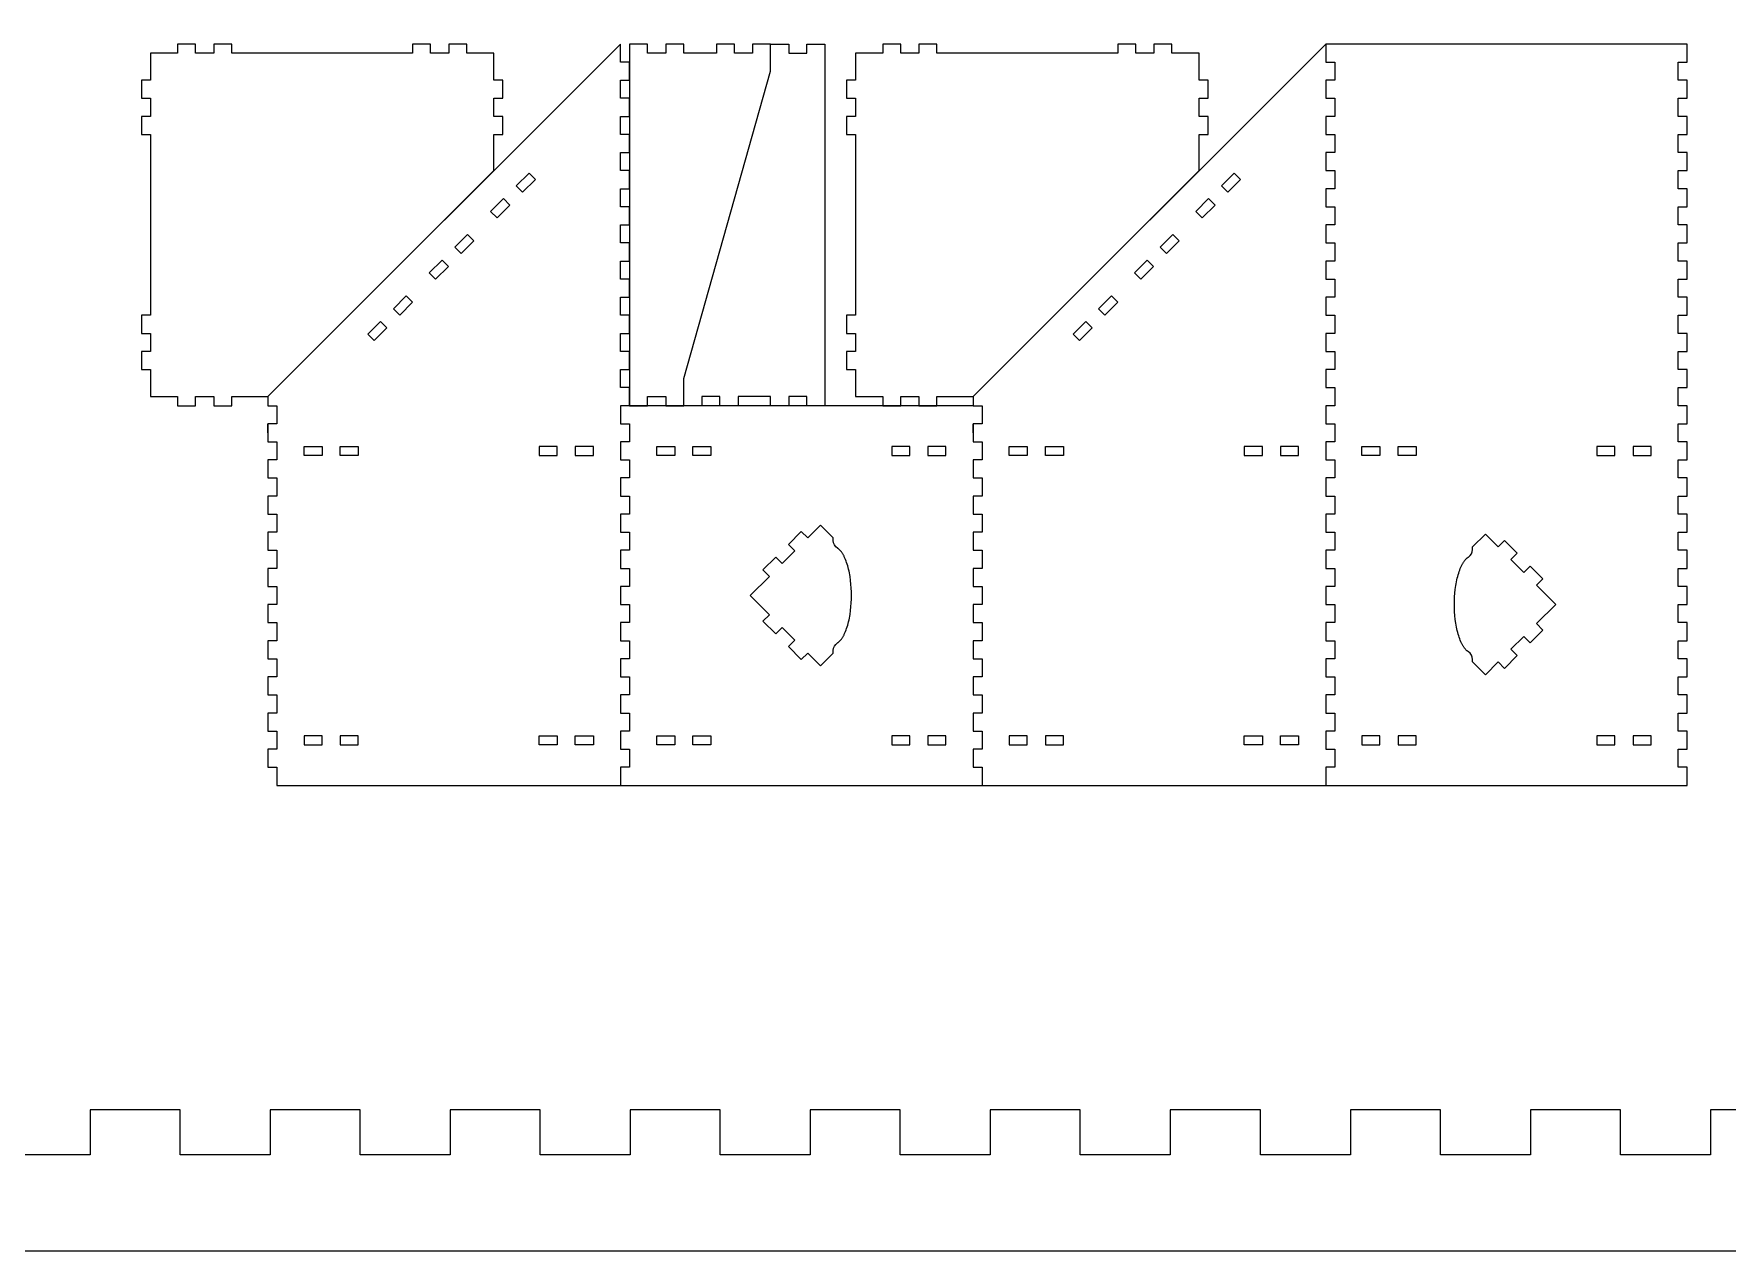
# Model space of a CAD drawing. Header units: millimetres. Extents: x 60913 to 63353, y 9976 to 12528.
# Drawn here: x 62083.1 to 62459.3, y 9976.5 to 10246.9 of the extents above; entities that cross this region are included whole.
import ezdxf

# ---------------------------------------------------------------- set-up
doc = ezdxf.new("R2010")
doc.units = ezdxf.units.MM
doc.header["$MEASUREMENT"] = 0
for name, color, linetype, true_color in [('CUT', 5, 'Continuous', 0x0000ff), ('Default', 178, 'Continuous', 0x000000), ('ENGRAVE', 1, 'Continuous', 0xff0000)]:
    doc.layers.add(name, color=color, linetype=linetype, true_color=true_color)

msp = doc.modelspace()

# ---------------------------------------------------------------- linework, layer by layer
at = {"layer": 'CUT'}
msp.add_lwpolyline([(62475.58, 10007.88), (62455.58, 10007.88), (62455.58, 9997.88), (62435.58, 9997.88), (62435.58, 10007.88), (62415.58, 10007.88), (62415.58, 9997.88), (62395.58, 9997.88), (62395.58, 10007.88), (62375.58, 10007.88), (62375.58, 9997.88), (62355.58, 9997.88), (62355.58, 10007.88), (62335.58, 10007.88), (62335.58, 9997.88), (62315.58, 9997.88), (62315.58, 10007.88), (62295.58, 10007.88), (62295.58, 9997.88), (62275.58, 9997.88), (62275.58, 10007.88), (62255.58, 10007.88), (62255.58, 9997.88), (62235.58, 9997.88), (62235.58, 10007.88), (62215.58, 10007.88), (62215.58, 9997.88), (62195.58, 9997.88), (62195.58, 10007.88), (62175.58, 10007.88), (62175.58, 9997.88), (62155.58, 9997.88), (62155.58, 10007.88), (62135.58, 10007.88), (62135.58, 9997.88), (62115.58, 9997.88), (62115.58, 10007.88), (62095.58, 10007.88), (62095.58, 9997.88), (62075.58, 9997.88)], dxfattribs=at)
at = {"layer": 'Default'}
msp.add_lwpolyline([(63352.58, 11196.47), (63352.58, 9976.47), (60912.58, 9976.47), (60912.58, 11196.47)], close=True, dxfattribs=at)
at = {"layer": 'ENGRAVE'}
for p, q in [((62135.08, 10158.28), (62135.08, 10160.29)), ((62291.76, 10158.28), (62291.76, 10160.29))]:
    msp.add_line(p, q, dxfattribs=at)
for points in [[(62127.05, 10166.32), (62135.08, 10166.32), (62185.3, 10216.54), (62185.3, 10224.57), (62187.31, 10224.57), (62187.31, 10228.59), (62185.3, 10228.59), (62185.3, 10232.61), (62187.31, 10232.61), (62187.31, 10236.62), (62185.3, 10236.62), (62185.3, 10242.65), (62179.27, 10242.65), (62179.27, 10244.66), (62175.26, 10244.66), (62175.26, 10242.65), (62171.24, 10242.65), (62171.24, 10244.66), (62167.22, 10244.66), (62167.22, 10242.65), (62127.05, 10242.65), (62127.05, 10244.66), (62123.03, 10244.66), (62123.03, 10242.65), (62119.01, 10242.65), (62119.01, 10244.66), (62115, 10244.66), (62115, 10242.65), (62108.97, 10242.65), (62108.97, 10236.62), (62106.96, 10236.62), (62106.96, 10232.61), (62108.97, 10232.61), (62108.97, 10228.59), (62106.96, 10228.59), (62106.96, 10224.57), (62108.97, 10224.57), (62108.97, 10184.4), (62106.96, 10184.4), (62106.96, 10180.38), (62108.97, 10180.38), (62108.97, 10176.36), (62106.96, 10176.36), (62106.96, 10172.35), (62108.97, 10172.35), (62108.97, 10166.32), (62115, 10166.32), (62115, 10164.31), (62119.01, 10164.31), (62119.01, 10166.32), (62123.03, 10166.32), (62123.03, 10164.31), (62127.05, 10164.31)], [(62283.73, 10166.32), (62291.76, 10166.32), (62341.98, 10216.54), (62341.98, 10224.57), (62343.99, 10224.57), (62343.99, 10228.59), (62341.98, 10228.59), (62341.98, 10232.61), (62343.99, 10232.61), (62343.99, 10236.62), (62341.98, 10236.62), (62341.98, 10242.65), (62335.95, 10242.65), (62335.95, 10244.66), (62331.93, 10244.66), (62331.93, 10242.65), (62327.92, 10242.65), (62327.92, 10244.66), (62323.9, 10244.66), (62323.9, 10242.65), (62283.73, 10242.65), (62283.73, 10244.66), (62279.71, 10244.66), (62279.71, 10242.65), (62275.69, 10242.65), (62275.69, 10244.66), (62271.67, 10244.66), (62271.67, 10242.65), (62265.65, 10242.65), (62265.65, 10236.62), (62263.64, 10236.62), (62263.64, 10232.61), (62265.65, 10232.61), (62265.65, 10228.59), (62263.64, 10228.59), (62263.64, 10224.57), (62265.65, 10224.57), (62265.65, 10184.4), (62263.64, 10184.4), (62263.64, 10180.38), (62265.65, 10180.38), (62265.65, 10176.36), (62263.64, 10176.36), (62263.64, 10172.35), (62265.65, 10172.35), (62265.65, 10166.32), (62271.67, 10166.32), (62271.67, 10164.31), (62275.69, 10164.31), (62275.69, 10166.32), (62279.71, 10166.32), (62279.71, 10164.31), (62283.73, 10164.31)], [(62372.11, 10228.59), (62370.1, 10228.59), (62370.1, 10224.57), (62372.11, 10224.57), (62372.11, 10220.55), (62370.1, 10220.55), (62370.1, 10216.54), (62372.11, 10216.54), (62372.11, 10212.52), (62370.1, 10212.52), (62370.1, 10208.5), (62372.11, 10208.5), (62372.11, 10204.48), (62370.1, 10204.48), (62370.1, 10200.47), (62372.11, 10200.47), (62372.11, 10196.45), (62370.1, 10196.45), (62370.1, 10192.43), (62372.11, 10192.43), (62372.11, 10188.42), (62370.1, 10188.42), (62370.1, 10184.4), (62372.11, 10184.4), (62372.11, 10180.38), (62370.1, 10180.38), (62370.1, 10176.36), (62372.11, 10176.36), (62372.11, 10172.35), (62370.1, 10172.35), (62370.1, 10168.33), (62372.11, 10168.33), (62372.11, 10164.31), (62370.1, 10164.31), (62370.1, 10160.29), (62372.11, 10160.29), (62372.11, 10156.28), (62370.1, 10156.28), (62370.1, 10152.26), (62372.11, 10152.26), (62372.11, 10148.24), (62370.1, 10148.24), (62370.1, 10144.22), (62372.11, 10144.22), (62372.11, 10140.21), (62370.1, 10140.21), (62370.1, 10136.19), (62372.11, 10136.19), (62372.11, 10132.17), (62370.1, 10132.17), (62370.1, 10128.15), (62372.11, 10128.15), (62372.11, 10124.14), (62370.1, 10124.14), (62370.1, 10120.12), (62372.11, 10120.12), (62372.11, 10116.1), (62370.1, 10116.1), (62370.1, 10112.08), (62372.11, 10112.08), (62372.11, 10108.07), (62370.1, 10108.07), (62370.1, 10104.05), (62372.11, 10104.05), (62372.11, 10100.03), (62370.1, 10100.03), (62370.1, 10096.02), (62372.11, 10096.02), (62372.11, 10092), (62370.1, 10092), (62370.1, 10087.98), (62372.11, 10087.98), (62372.11, 10083.96), (62370.1, 10083.96), (62370.1, 10079.95), (62450.45, 10079.95), (62450.45, 10083.96), (62448.44, 10083.96), (62448.44, 10087.98), (62450.45, 10087.98), (62450.45, 10092), (62448.44, 10092), (62448.44, 10096.02), (62450.45, 10096.02), (62450.45, 10100.03), (62448.44, 10100.03), (62448.44, 10104.05), (62450.45, 10104.05), (62450.45, 10108.07), (62448.44, 10108.07), (62448.44, 10112.08), (62450.45, 10112.08), (62450.45, 10116.1), (62448.44, 10116.1), (62448.44, 10120.12), (62450.45, 10120.12), (62450.45, 10124.14), (62448.44, 10124.14), (62448.44, 10128.15), (62450.45, 10128.15), (62450.45, 10132.17), (62448.44, 10132.17), (62448.44, 10136.19), (62450.45, 10136.19), (62450.45, 10140.21), (62448.44, 10140.21), (62448.44, 10144.22), (62450.45, 10144.22), (62450.45, 10148.24), (62448.44, 10148.24), (62448.44, 10152.26), (62450.45, 10152.26), (62450.45, 10156.28), (62448.44, 10156.28), (62448.44, 10160.29), (62450.45, 10160.29), (62450.45, 10164.31), (62448.44, 10164.31), (62448.44, 10168.33), (62450.45, 10168.33), (62450.45, 10172.35), (62448.44, 10172.35), (62448.44, 10176.36), (62450.45, 10176.36), (62450.45, 10180.38), (62448.44, 10180.38), (62448.44, 10184.4), (62450.45, 10184.4), (62450.45, 10188.42), (62448.44, 10188.42), (62448.44, 10192.43), (62450.45, 10192.43), (62450.45, 10196.45), (62448.44, 10196.45), (62448.44, 10200.47), (62450.45, 10200.47), (62450.45, 10204.48), (62448.44, 10204.48), (62448.44, 10208.5), (62450.45, 10208.5), (62450.45, 10212.52), (62448.44, 10212.52), (62448.44, 10216.54), (62450.45, 10216.54), (62450.45, 10220.55), (62448.44, 10220.55), (62448.44, 10224.57), (62450.45, 10224.57), (62450.45, 10228.59), (62448.44, 10228.59), (62448.44, 10232.61), (62450.45, 10232.61), (62450.45, 10236.62), (62448.44, 10236.62), (62448.44, 10240.64), (62450.45, 10240.64), (62450.45, 10244.66), (62370.1, 10244.66), (62370.1, 10240.64), (62372.11, 10240.64), (62372.11, 10236.62), (62370.1, 10236.62), (62370.1, 10232.61), (62372.11, 10232.61)], [(62191.68, 10211.73), (62194.52, 10214.57), (62193.1, 10215.99), (62190.25, 10213.15)], [(62348.35, 10211.73), (62351.19, 10214.57), (62349.77, 10215.99), (62346.93, 10213.15)], [(62185.99, 10206.05), (62188.83, 10208.89), (62187.41, 10210.31), (62184.57, 10207.47)], [(62342.67, 10206.05), (62345.51, 10208.89), (62344.09, 10210.31), (62341.25, 10207.47)], [(62180.87, 10200.93), (62178.03, 10198.08), (62176.61, 10199.51), (62179.45, 10202.35)], [(62337.55, 10200.93), (62334.71, 10198.08), (62333.29, 10199.51), (62336.13, 10202.35)], [(62175.19, 10195.24), (62172.35, 10192.4), (62170.93, 10193.82), (62173.77, 10196.66)], [(62331.87, 10195.24), (62329.03, 10192.4), (62327.61, 10193.82), (62330.45, 10196.66)], [(62167.23, 10187.28), (62164.39, 10184.44), (62162.97, 10185.86), (62165.81, 10188.7)], [(62323.9, 10187.28), (62321.06, 10184.44), (62319.64, 10185.86), (62322.48, 10188.7)], [(62161.54, 10181.6), (62158.7, 10178.76), (62157.28, 10180.18), (62160.12, 10183.02)], [(62318.22, 10181.6), (62315.38, 10178.76), (62313.96, 10180.18), (62316.8, 10183.02)], [(62143.12, 10155.27), (62147.13, 10155.27), (62147.13, 10153.26), (62143.12, 10153.26)], [(62151.15, 10155.27), (62155.17, 10155.27), (62155.17, 10153.26), (62151.15, 10153.26)], [(62195.34, 10155.27), (62195.34, 10153.26), (62199.36, 10153.26), (62199.36, 10155.27)], [(62203.38, 10155.27), (62203.38, 10153.26), (62207.4, 10153.26), (62207.4, 10155.27)], [(62221.46, 10153.26), (62221.46, 10155.27), (62225.47, 10155.27), (62225.47, 10153.26)], [(62229.49, 10153.26), (62229.49, 10155.27), (62233.51, 10155.27), (62233.51, 10153.26)], [(62277.7, 10153.26), (62277.7, 10155.27), (62273.68, 10155.27), (62273.68, 10153.26)], [(62285.73, 10153.26), (62285.73, 10155.27), (62281.72, 10155.27), (62281.72, 10153.26)], [(62299.79, 10155.27), (62303.81, 10155.27), (62303.81, 10153.26), (62299.79, 10153.26)], [(62307.83, 10155.27), (62311.85, 10155.27), (62311.85, 10153.26), (62307.83, 10153.26)], [(62352.02, 10155.27), (62352.02, 10153.26), (62356.04, 10153.26), (62356.04, 10155.27)], [(62360.06, 10155.27), (62360.06, 10153.26), (62364.07, 10153.26), (62364.07, 10155.27)], [(62382.15, 10153.26), (62378.13, 10153.26), (62378.13, 10155.27), (62382.15, 10155.27)], [(62390.19, 10153.26), (62386.17, 10153.26), (62386.17, 10155.27), (62390.19, 10155.27)], [(62430.36, 10153.26), (62434.38, 10153.26), (62434.38, 10155.27), (62430.36, 10155.27)], [(62438.39, 10153.26), (62442.41, 10153.26), (62442.41, 10155.27), (62438.39, 10155.27)], [(62147.13, 10088.98), (62147.13, 10090.99), (62143.12, 10090.99), (62143.12, 10088.98)], [(62155.17, 10088.98), (62155.17, 10090.99), (62151.15, 10090.99), (62151.15, 10088.98)], [(62199.36, 10090.99), (62199.36, 10088.98), (62195.34, 10088.98), (62195.34, 10090.99)], [(62207.4, 10090.99), (62207.4, 10088.98), (62203.38, 10088.98), (62203.38, 10090.99)], [(62225.47, 10090.99), (62225.47, 10088.98), (62221.46, 10088.98), (62221.46, 10090.99)], [(62233.51, 10090.99), (62233.51, 10088.98), (62229.49, 10088.98), (62229.49, 10090.99)], [(62273.68, 10090.99), (62273.68, 10088.98), (62277.7, 10088.98), (62277.7, 10090.99)], [(62281.72, 10090.99), (62281.72, 10088.98), (62285.73, 10088.98), (62285.73, 10090.99)], [(62303.81, 10088.98), (62303.81, 10090.99), (62299.79, 10090.99), (62299.79, 10088.98)], [(62311.85, 10088.98), (62311.85, 10090.99), (62307.83, 10090.99), (62307.83, 10088.98)], [(62356.04, 10090.99), (62356.04, 10088.98), (62352.02, 10088.98), (62352.02, 10090.99)], [(62364.07, 10090.99), (62364.07, 10088.98), (62360.06, 10088.98), (62360.06, 10090.99)], [(62378.13, 10090.99), (62378.13, 10088.98), (62382.15, 10088.98), (62382.15, 10090.99)], [(62386.17, 10090.99), (62386.17, 10088.98), (62390.19, 10088.98), (62390.19, 10090.99)], [(62430.36, 10090.99), (62430.36, 10088.98), (62434.38, 10088.98), (62434.38, 10090.99)], [(62438.39, 10090.99), (62438.39, 10088.98), (62442.41, 10088.98), (62442.41, 10090.99)]]:
    msp.add_lwpolyline(points, close=True, dxfattribs=at)
for points in [[(62215.43, 10164.31), (62215.43, 10168.33), (62213.42, 10168.33), (62213.42, 10172.35), (62215.43, 10172.35), (62215.43, 10176.36), (62213.42, 10176.36), (62213.42, 10180.38), (62215.43, 10180.38), (62215.43, 10184.4), (62213.42, 10184.4), (62213.42, 10188.42), (62215.43, 10188.42), (62215.43, 10192.43), (62213.42, 10192.43), (62213.42, 10196.45), (62215.43, 10196.45), (62215.43, 10200.47), (62213.42, 10200.47), (62213.42, 10204.48), (62215.43, 10204.48), (62215.43, 10208.5), (62213.42, 10208.5), (62213.42, 10212.52), (62215.43, 10212.52), (62215.43, 10216.54), (62213.42, 10216.54), (62213.42, 10220.55), (62215.43, 10220.55), (62215.43, 10224.57), (62213.42, 10224.57), (62213.42, 10228.59), (62215.43, 10228.59), (62215.43, 10232.61), (62213.42, 10232.61), (62213.42, 10236.62), (62215.43, 10236.62), (62215.43, 10240.64), (62213.42, 10240.64), (62213.42, 10244.66), (62135.08, 10166.32), (62135.08, 10164.31), (62137.09, 10164.31), (62137.09, 10160.29), (62135.08, 10160.29), (62135.08, 10156.28), (62137.09, 10156.28), (62137.09, 10152.26), (62135.08, 10152.26), (62135.08, 10148.24), (62137.09, 10148.24), (62137.09, 10144.22), (62135.08, 10144.22), (62135.08, 10140.21), (62137.09, 10140.21), (62137.09, 10136.19), (62135.08, 10136.19), (62135.08, 10132.17), (62137.09, 10132.17), (62137.09, 10128.15), (62135.08, 10128.15), (62135.08, 10124.14), (62137.09, 10124.14), (62137.09, 10120.12), (62135.08, 10120.12), (62135.08, 10116.1), (62137.09, 10116.1), (62137.09, 10112.08), (62135.08, 10112.08), (62135.08, 10108.07), (62137.09, 10108.07), (62137.09, 10104.05), (62135.08, 10104.05), (62135.08, 10100.03), (62137.09, 10100.03), (62137.09, 10096.02), (62135.08, 10096.02), (62135.08, 10092), (62137.09, 10092), (62137.09, 10087.98), (62135.08, 10087.98), (62135.08, 10083.96), (62137.09, 10083.96), (62137.09, 10079.95), (62213.42, 10079.95)], [(62246.78, 10244.66), (62242.76, 10244.66), (62242.76, 10242.65), (62238.74, 10242.65), (62238.74, 10244.66), (62234.73, 10244.66), (62234.73, 10242.65), (62227.48, 10242.65), (62227.48, 10244.66), (62223.46, 10244.66), (62223.46, 10242.65), (62219.45, 10242.65), (62219.45, 10244.66), (62215.43, 10244.66), (62215.43, 10164.31), (62219.45, 10164.31), (62219.45, 10166.32), (62223.46, 10166.32), (62223.46, 10164.31), (62227.48, 10164.31), (62227.48, 10170.34), (62246.78, 10238.63), (62246.78, 10244.66), (62250.8, 10244.66), (62250.8, 10242.65), (62254.81, 10242.65), (62254.81, 10244.66), (62258.83, 10244.66), (62258.83, 10164.31), (62254.81, 10164.31), (62254.81, 10166.32), (62250.8, 10166.32), (62250.8, 10164.31), (62246.78, 10164.31), (62246.78, 10166.32), (62239.53, 10166.32), (62239.53, 10164.31), (62235.52, 10164.31), (62235.52, 10166.32), (62231.5, 10166.32), (62231.5, 10164.31), (62227.48, 10164.31)], [(62370.1, 10244.66), (62291.76, 10166.32), (62291.76, 10164.31), (62293.77, 10164.31), (62293.77, 10160.29), (62291.76, 10160.29), (62291.76, 10156.28), (62293.77, 10156.28), (62293.77, 10152.26), (62291.76, 10152.26), (62291.76, 10148.24), (62293.77, 10148.24), (62293.77, 10144.22), (62291.76, 10144.22), (62291.76, 10140.21), (62293.77, 10140.21), (62293.77, 10136.19), (62291.76, 10136.19), (62291.76, 10132.17), (62293.77, 10132.17), (62293.77, 10128.15), (62291.76, 10128.15), (62291.76, 10124.14), (62293.77, 10124.14), (62293.77, 10120.12), (62291.76, 10120.12), (62291.76, 10116.1), (62293.77, 10116.1), (62293.77, 10112.08), (62291.76, 10112.08), (62291.76, 10108.07), (62293.77, 10108.07), (62293.77, 10104.05), (62291.76, 10104.05), (62291.76, 10100.03), (62293.77, 10100.03), (62293.77, 10096.02), (62291.76, 10096.02), (62291.76, 10092), (62293.77, 10092), (62293.77, 10087.98), (62291.76, 10087.98), (62291.76, 10083.96), (62293.77, 10083.96), (62293.77, 10079.95)], [(62291.76, 10164.31), (62213.42, 10164.31), (62213.42, 10160.29), (62215.43, 10160.29), (62215.43, 10156.28), (62213.42, 10156.28), (62213.42, 10152.26), (62215.43, 10152.26), (62215.43, 10148.24), (62213.42, 10148.24), (62213.42, 10144.22), (62215.43, 10144.22), (62215.43, 10140.21), (62213.42, 10140.21), (62213.42, 10136.19), (62215.43, 10136.19), (62215.43, 10132.17), (62213.42, 10132.17), (62213.42, 10128.15), (62215.43, 10128.15), (62215.43, 10124.14), (62213.42, 10124.14), (62213.42, 10120.12), (62215.43, 10120.12), (62215.43, 10116.1), (62213.42, 10116.1), (62213.42, 10112.08), (62215.43, 10112.08), (62215.43, 10108.07), (62213.42, 10108.07), (62213.42, 10104.05), (62215.43, 10104.05), (62215.43, 10100.03), (62213.42, 10100.03), (62213.42, 10096.02), (62215.43, 10096.02), (62215.43, 10092), (62213.42, 10092), (62213.42, 10087.98), (62215.43, 10087.98), (62215.43, 10083.96), (62213.42, 10083.96), (62213.42, 10079.95), (62370.1, 10079.95)]]:
    msp.add_lwpolyline(points, dxfattribs=at)
for points in [[(62261.63, 10111.6), (62261.67, 10111.63), (62261.71, 10111.66), (62261.75, 10111.69), (62261.79, 10111.71), (62261.83, 10111.74), (62261.87, 10111.78), (62261.91, 10111.81), (62261.95, 10111.84), (62262.02, 10111.91), (62262.1, 10111.99), (62262.18, 10112.07), (62262.26, 10112.16), (62262.34, 10112.25), (62262.42, 10112.34), (62262.49, 10112.44), (62262.57, 10112.55), (62262.65, 10112.66), (62262.72, 10112.77), (62262.79, 10112.89), (62262.87, 10113.01), (62262.94, 10113.14), (62263.01, 10113.27), (62263.08, 10113.41), (62263.15, 10113.55), (62263.29, 10113.84), (62263.42, 10114.15), (62263.55, 10114.48), (62263.67, 10114.82), (62263.79, 10115.17), (62263.9, 10115.54), (62264, 10115.92), (62264.1, 10116.31), (62264.19, 10116.7), (62264.27, 10117.11), (62264.35, 10117.52), (62264.42, 10117.94), (62264.54, 10118.78), (62264.62, 10119.63), (62264.69, 10120.48), (62264.72, 10121.31), (62264.73, 10122.13), (62264.72, 10122.94), (62264.69, 10123.78), (62264.62, 10124.63), (62264.54, 10125.48), (62264.42, 10126.32), (62264.35, 10126.74), (62264.27, 10127.15), (62264.19, 10127.55), (62264.1, 10127.95), (62264, 10128.34), (62263.9, 10128.72), (62263.79, 10129.08), (62263.67, 10129.44), (62263.55, 10129.78), (62263.42, 10130.1), (62263.29, 10130.41), (62263.15, 10130.71), (62263.08, 10130.85), (62263.01, 10130.99), (62262.94, 10131.12), (62262.87, 10131.25), (62262.79, 10131.37), (62262.72, 10131.49), (62262.65, 10131.6), (62262.57, 10131.71), (62262.49, 10131.81), (62262.42, 10131.91), (62262.34, 10132.01), (62262.26, 10132.1), (62262.18, 10132.19), (62262.1, 10132.27), (62262.02, 10132.34), (62261.95, 10132.41), (62261.91, 10132.45), (62261.87, 10132.48), (62261.83, 10132.51), (62261.79, 10132.54), (62261.75, 10132.57), (62261.71, 10132.6), (62261.67, 10132.63), (62261.63, 10132.65, -0.256614), (62260.7, 10134.35), (62260.7, 10134.91), (62257.86, 10137.75), (62255.02, 10134.91), (62253.59, 10136.33), (62250.75, 10133.49), (62252.17, 10132.07), (62249.33, 10129.23), (62247.91, 10130.65), (62245.07, 10127.81), (62246.49, 10126.39), (62242.23, 10122.13), (62246.49, 10117.87), (62245.07, 10116.45), (62247.91, 10113.61), (62249.33, 10115.03), (62252.17, 10112.19), (62250.75, 10110.77), (62253.59, 10107.92), (62255.02, 10109.35), (62257.86, 10106.5), (62260.7, 10109.35), (62260.7, 10109.91, -0.256614), (62261.63, 10111.6)], [(62401.81, 10109.63), (62401.77, 10109.66), (62401.73, 10109.68), (62401.69, 10109.71), (62401.65, 10109.74), (62401.61, 10109.77), (62401.57, 10109.8), (62401.53, 10109.83), (62401.49, 10109.87), (62401.41, 10109.94), (62401.33, 10110.02), (62401.25, 10110.1), (62401.17, 10110.18), (62401.1, 10110.27), (62401.02, 10110.37), (62400.94, 10110.47), (62400.87, 10110.57), (62400.79, 10110.68), (62400.71, 10110.79), (62400.64, 10110.91), (62400.57, 10111.04), (62400.49, 10111.16), (62400.42, 10111.3), (62400.35, 10111.43), (62400.28, 10111.57), (62400.14, 10111.87), (62400.01, 10112.18), (62399.88, 10112.5), (62399.76, 10112.85), (62399.65, 10113.2), (62399.54, 10113.57), (62399.43, 10113.94), (62399.34, 10114.33), (62399.25, 10114.73), (62399.16, 10115.13), (62399.09, 10115.55), (62399.02, 10115.96), (62398.9, 10116.81), (62398.81, 10117.66), (62398.75, 10118.5), (62398.71, 10119.34), (62398.7, 10120.15), (62398.71, 10120.97), (62398.75, 10121.81), (62398.81, 10122.65), (62398.9, 10123.5), (62399.02, 10124.35), (62399.09, 10124.76), (62399.16, 10125.17), (62399.25, 10125.58), (62399.34, 10125.98), (62399.43, 10126.36), (62399.54, 10126.74), (62399.65, 10127.11), (62399.76, 10127.46), (62399.88, 10127.8), (62400.01, 10128.13), (62400.14, 10128.44), (62400.28, 10128.73), (62400.35, 10128.87), (62400.42, 10129.01), (62400.49, 10129.14), (62400.57, 10129.27), (62400.64, 10129.39), (62400.71, 10129.51), (62400.79, 10129.63), (62400.87, 10129.74), (62400.94, 10129.84), (62401.02, 10129.94), (62401.1, 10130.03), (62401.17, 10130.13), (62401.25, 10130.21), (62401.33, 10130.29), (62401.41, 10130.37), (62401.49, 10130.44), (62401.53, 10130.47), (62401.57, 10130.51), (62401.61, 10130.54), (62401.65, 10130.57), (62401.69, 10130.6), (62401.73, 10130.62), (62401.77, 10130.65), (62401.81, 10130.68, 0.256614), (62402.74, 10132.37), (62402.74, 10132.94), (62405.58, 10135.78), (62408.42, 10132.94), (62409.84, 10134.36), (62412.68, 10131.52), (62411.26, 10130.1), (62414.1, 10127.26), (62415.52, 10128.68), (62418.36, 10125.84), (62416.94, 10124.41), (62421.2, 10120.15), (62416.94, 10115.89), (62418.36, 10114.47), (62415.52, 10111.63), (62414.1, 10113.05), (62411.26, 10110.21), (62412.68, 10108.79), (62409.84, 10105.95), (62408.42, 10107.37), (62405.58, 10104.53), (62402.74, 10107.37), (62402.74, 10107.93, 0.256614), (62401.81, 10109.63)]]:
    msp.add_lwpolyline(points, format="xyb", dxfattribs=at)

doc.saveas('drawing.dxf')
